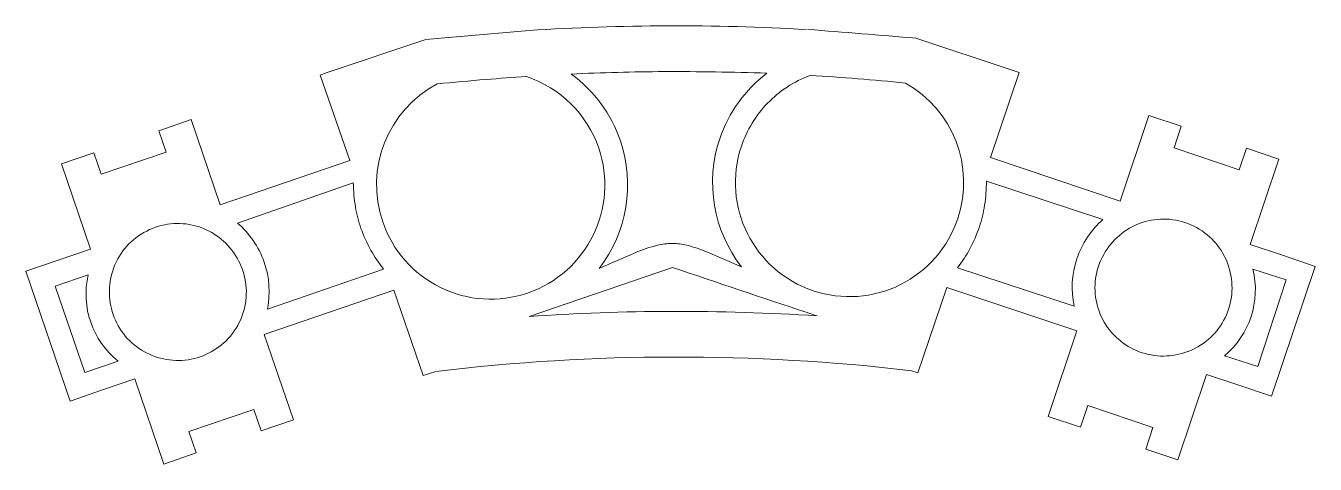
# Model space of a CAD drawing. Header units: millimetres. Extents: x 18.5 to 74.8, y 399 to 418.2.
import ezdxf

# ---------------------------------------------------------------- set-up
doc = ezdxf.new("R2010")
doc.units = ezdxf.units.MM
doc.header["$MEASUREMENT"] = 0
doc.layers.get('0').update_dxf_attribs({"linetype": 'CONTINUOUS', "lineweight": 0})

msp = doc.modelspace()

# ---------------------------------------------------------------- linework, layer by layer
for p, q in [((40.497, 417.958), (35.991, 417.569)), ((35.991, 417.569), (31.685, 416.115)), ((61.588, 416.225), (57.381, 417.62)), ((60.641, 412.414), (61.891, 416.124)), ((31.377, 416.011), (32.662, 412.274)), ((31.685, 415.115), (31.685, 415.115)), ((25.741, 414.066), (24.324, 413.576)), ((27.001, 410.341), (25.741, 414.066)), ((67.561, 414.24), (66.312, 410.51)), ((68.969, 413.776), (67.561, 414.24)), ((24.324, 413.576), (24.643, 412.641)), ((68.659, 412.827), (68.969, 413.776)), ((71.499, 411.876), (68.659, 412.827)), ((71.817, 412.823), (71.499, 411.876)), ((73.23, 412.345), (71.817, 412.823)), ((21.492, 412.614), (20.077, 412.135)), ((21.812, 411.676), (21.492, 412.614)), ((24.643, 412.641), (21.812, 411.676)), ((32.662, 412.274), (27.001, 410.341)), ((66.312, 410.51), (60.641, 412.414)), ((71.984, 408.606), (73.23, 412.345)), ((20.077, 412.135), (21.349, 408.406)), ((21.349, 408.406), (19.934, 407.928)), ((73.399, 408.139), (71.984, 408.606)), ((19.934, 407.928), (18.519, 407.441)), ((72.91, 401.987), (74.824, 407.658)), ((74.824, 407.658), (73.399, 408.139)), ((18.519, 407.441), (20.452, 401.778)), ((28.934, 404.679), (34.596, 406.611)), ((34.596, 406.611), (35.869, 402.885)), ((57.476, 403.011), (58.737, 406.741)), ((58.737, 406.741), (64.408, 404.847)), ((64.408, 404.847), (63.162, 401.107)), ((30.208, 400.952), (28.934, 404.679)), ((21.868, 402.268), (23.283, 402.746)), ((23.283, 402.746), (24.542, 399.018)), ((35.869, 402.885), (36.42, 403.071)), ((57.202, 403.102), (57.476, 403.011)), ((68.832, 399.206), (70.08, 402.935)), ((70.08, 402.935), (71.495, 402.465)), ((20.452, 401.778), (21.868, 402.268)), ((71.495, 402.465), (72.91, 401.987)), ((64.575, 400.63), (64.893, 401.577)), ((64.893, 401.577), (67.732, 400.627)), ((25.641, 400.444), (28.472, 401.412)), ((28.472, 401.412), (28.791, 400.474)), ((28.791, 400.474), (30.208, 400.952)), ((63.162, 401.107), (64.575, 400.63)), ((25.96, 399.508), (25.641, 400.444)), ((67.732, 400.627), (67.423, 399.682)), ((24.542, 399.018), (25.96, 399.508)), ((67.423, 399.682), (68.832, 399.206))]:
    msp.add_line(p, q)
at = {"linetype": 'Continuous'}
for p, q in [((31.685, 416.115), (31.377, 416.011)), ((61.588, 416.225), (61.891, 416.124)), ((61.891, 416.124), (61.891, 416.124))]:
    msp.add_line(p, q, dxfattribs=at)
for points in [[(48.82, 413.23, 0.249943), (49.766, 407.638), (48.284, 408.275, 0.040299), (47.38, 408.579, 0.061267), (46.756, 408.656, 0.063234), (46.099, 408.578, 0.040978), (45.134, 408.25, -0.000466), (43.592, 407.584, -0.020956), (43.557, 407.57, 0.251324), (44.484, 413.14, 0.155447), (42.331, 416.052, -0.011132), (46.39, 416.161, -0.01006), (50.883, 416.091, 0.150635), (48.82, 413.23)], [(43.537, 412.822, -0.414146), (40.427, 406.493, -0.415148), (34.107, 409.601, -0.36832), (36.48, 415.624, -0.004352), (38.616, 415.817, -0.005285), (40.377, 415.942, -0.23498), (43.537, 412.822)], [(49.766, 412.901, -0.11269), (50.906, 414.777, -0.111328), (52.766, 415.993, -0.005111), (54.846, 415.85, -0.005084), (56.933, 415.663, -0.360646), (59.215, 409.742, -0.414337), (52.906, 406.591, -0.414185), (49.766, 412.901)], [(28.929, 407.845, -0.132628), (29.072, 405.786), (34.135, 407.538, -0.041693), (33.591, 408.356, -0.038876), (33.156, 409.315, -0.042088), (32.916, 410.249, -0.03848), (32.821, 411.299), (27.758, 409.549, -0.066325), (28.446, 408.788, -0.064288), (28.929, 407.845)], [(64.409, 407.98, 0.132628), (64.298, 405.919), (59.209, 407.594, 0.041693), (59.74, 408.42, 0.038876), (60.161, 409.385, 0.042088), (60.386, 410.323, 0.03848), (60.465, 411.374), (65.554, 409.702, 0.066325), (64.878, 408.93, 0.064288), (64.409, 407.98)], [(24.182, 409.367, 0.088924), (23.217, 408.815, 0.092954), (22.542, 407.993), (22.392, 407.689, 0.087529), (22.168, 406.596, 0.092877), (22.333, 405.557, 0.186269), (23.696, 403.928), (24.01, 403.778, 0.18288), (26.132, 403.709, 0.092851), (27.059, 404.225, 0.088925), (27.772, 405.071), (27.922, 405.376, 0.184249), (27.981, 407.519, 0.087631), (27.429, 408.471, 0.090656), (26.608, 409.148), (26.304, 409.298, 0.184413), (24.182, 409.367)], [(69.133, 409.574, -0.088924), (70.106, 409.037, -0.092954), (70.794, 408.226), (70.948, 407.923, -0.087529), (71.189, 406.834, -0.092877), (71.04, 405.793, -0.186269), (69.701, 404.143), (69.389, 403.988, -0.18288), (67.269, 403.887, -0.092851), (66.334, 404.388, -0.088925), (65.608, 405.224), (65.454, 405.526, -0.184249), (65.362, 407.668, -0.087631), (65.899, 408.628, -0.090656), (66.71, 409.318), (67.012, 409.473, -0.184413), (69.133, 409.574)], [(21.094, 403.025), (22.546, 403.515, -0.285719), (21.242, 407.287), (19.8, 406.788), (21.094, 403.025)], [(53.076, 405.497, 0.016629), (46.709, 405.693, 0.017038), (40.497, 405.466), (46.756, 407.61, 0.000592), (52.635, 405.637, 0.007952), (53.076, 405.497)], [(72.317, 403.28), (70.858, 403.748, 0.285719), (72.104, 407.539), (73.553, 407.062), (72.317, 403.28)]]:
    msp.add_lwpolyline(points, format="xyb", close=True)
for centre, radius, start, end in [((46.875, 318.2), 99.962, 90.19019, 93.65816), ((46.877, 317.308), 100.854, 86.73753, 90.19014), ((-40.902, -759.411), 1181.127, 85.226802, 85.455985), ((46.942, 315.238), 88.461, 83.33954, 96.83107)]:
    msp.add_arc(centre, radius, start, end)

doc.saveas('drawing.dxf')
